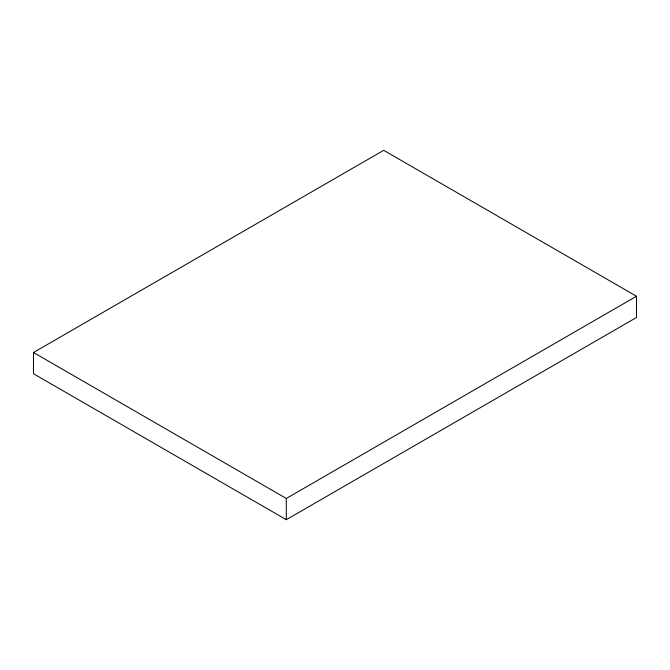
<?xml version="1.0" encoding="UTF-8"?>
<svg xmlns="http://www.w3.org/2000/svg" width="670" height="670" viewBox="0 0 670 670"><rect width="100%" height="100%" fill="white"/><g stroke="black" fill="none" stroke-linecap="round" stroke-linejoin="round"><path stroke-width="1" d="M33.5 352.504L383.701 150.315L636.5 296.266L636.5 317.496L286.299 519.686L33.5 373.734L33.5 352.504L286.299 498.455L636.5 296.266M286.299 498.455L286.299 519.686"/></g></svg>
